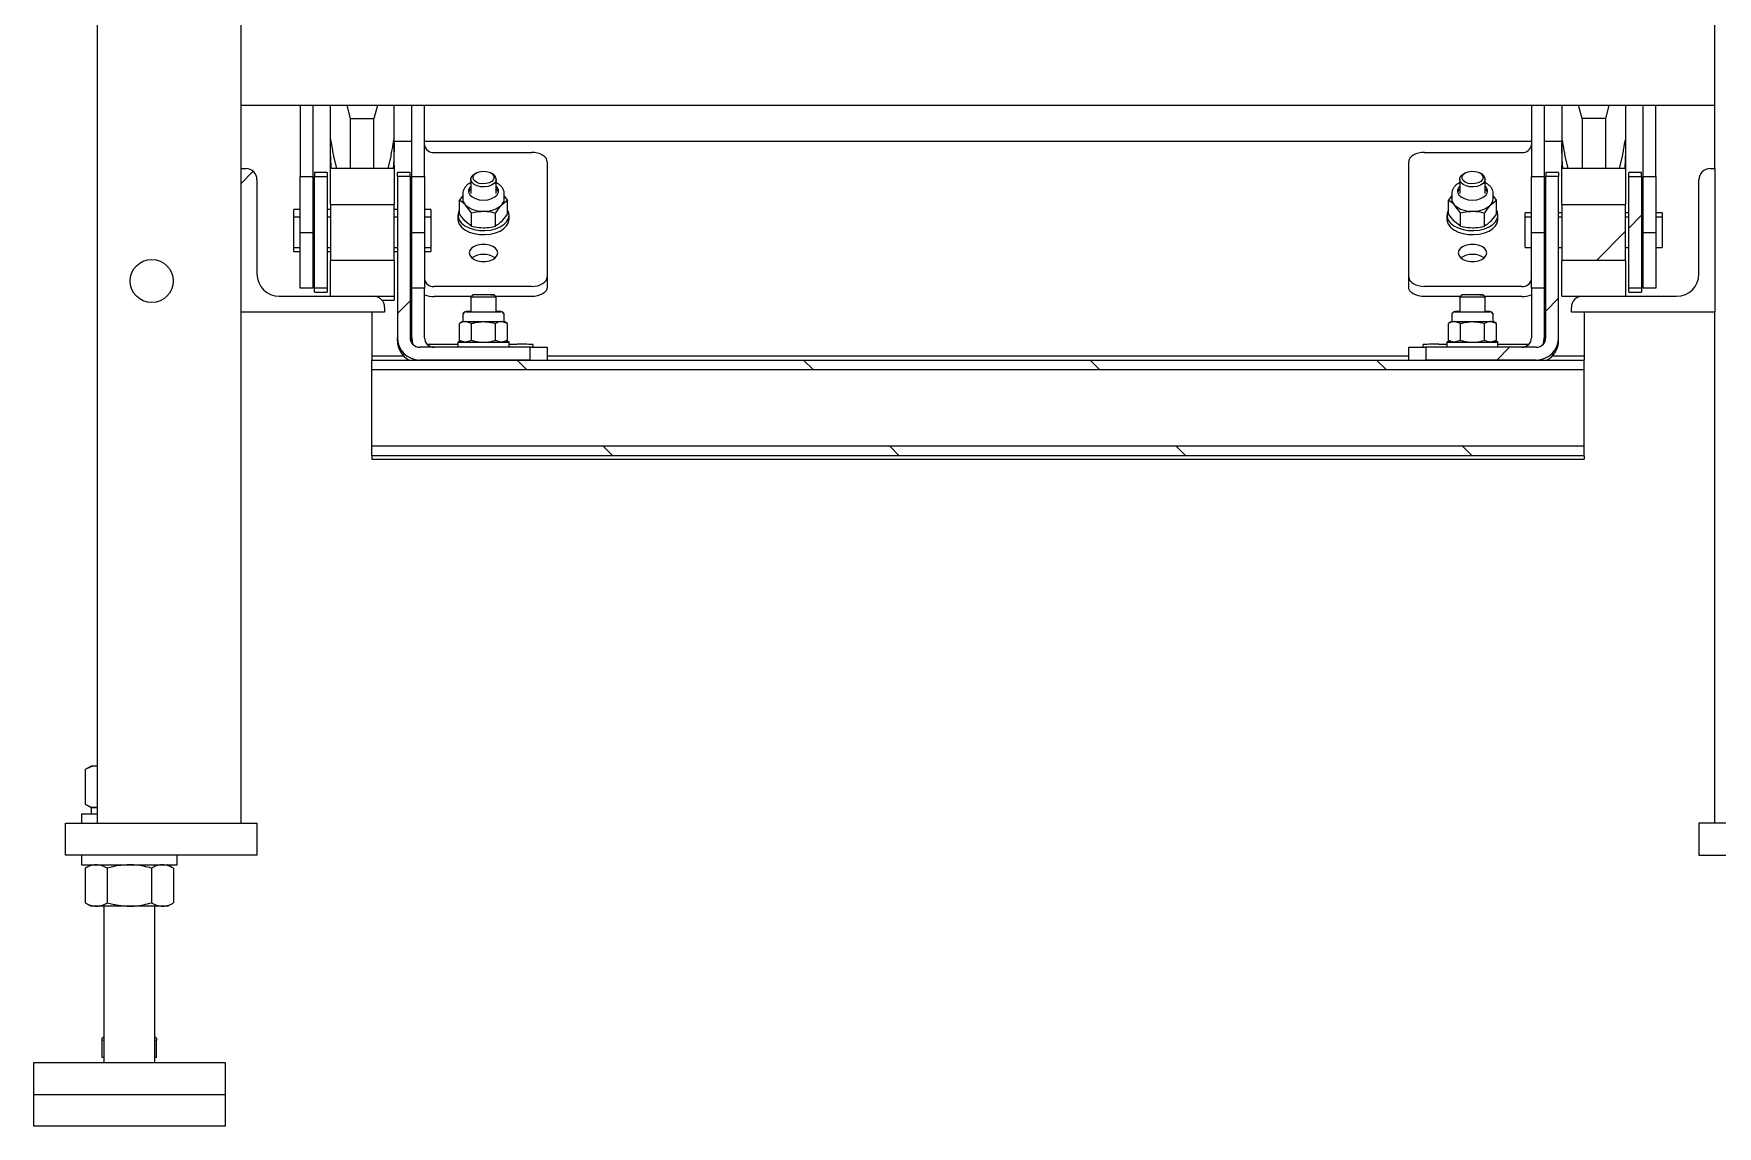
# Model space of a CAD drawing. Header units: millimetres. Extents: x 0 to 11880, y 0 to 8400.
# Drawn here: x 1491 to 2019, y 4853 to 5195 of the extents above; entities that cross this region are included whole.
import ezdxf

# ---------------------------------------------------------------- set-up
doc = ezdxf.new("R2010")
doc.units = ezdxf.units.MM
doc.header["$LTSCALE"] = 20

msp = doc.modelspace()

# ---------------------------------------------------------------- hatches: boundary and pattern name
at = {"linetype": 'Continuous', "lineweight": 18}
h = msp.add_hatch(dxfattribs=at)
h.set_pattern_fill('ANSI31', scale=20, style=0)
edge = h.paths.add_edge_path(flags=0)
edge.add_line((1556.02, 5107.75), (1601.02, 5107.75))
edge.add_line((1601.02, 5107.75), (1601.02, 5109.25))
edge.add_arc((1597.52, 5109.25), 3.5, 0, 90)
edge.add_line((1597.52, 5112.75), (1568.02, 5112.75))
edge.add_arc((1568.02, 5119.75), 7, 180, 270, ccw=False)
edge.add_line((1561.02, 5119.75), (1561.02, 5149.25))
edge.add_arc((1557.52, 5149.25), 3.5, 0, 90)
edge.add_line((1557.52, 5152.75), (1556.02, 5152.75))
edge.add_line((1556.02, 5152.75), (1556.02, 5107.75))
h = msp.add_hatch(dxfattribs=at)
h.set_pattern_fill('ANSI31', scale=20, style=0)
edge = h.paths.add_edge_path(flags=0)
edge.add_line((2018.02, 5107.75), (2018.02, 5152.75))
edge.add_line((2018.02, 5152.75), (2016.52, 5152.75))
edge.add_arc((2016.52, 5149.25), 3.5, 90, 180)
edge.add_line((2013.02, 5149.25), (2013.02, 5119.75))
edge.add_arc((2006.02, 5119.75), 7, 270, 360, ccw=False)
edge.add_line((2006.02, 5112.75), (1976.52, 5112.75))
edge.add_arc((1976.52, 5109.25), 3.5, 90, 180)
edge.add_line((1973.02, 5109.25), (1973.02, 5107.75))
edge.add_line((1973.02, 5107.75), (2018.02, 5107.75))
h = msp.add_hatch(dxfattribs=at)
h.set_pattern_fill('ANSI31', scale=20, style=0)
h.paths.add_polyline_path([(1579.02, 5150.24), (1579.02, 5115.24), (1583.02, 5115.24), (1583.02, 5150.24)], flags=0)
h = msp.add_hatch(dxfattribs=at)
h.set_pattern_fill('ANSI31', scale=20, style=0)
edge = h.paths.add_edge_path(flags=0)
edge.add_line((1609.02, 5099.74), (1609.02, 5150.24))
edge.add_line((1609.02, 5150.24), (1605.02, 5150.24))
edge.add_line((1605.02, 5150.24), (1605.02, 5099.74))
edge.add_arc((1612.02, 5099.74), 7, 180, 270)
edge.add_line((1612.02, 5092.74), (1646.63, 5092.74))
edge.add_line((1646.63, 5092.74), (1646.63, 5096.74))
edge.add_line((1646.63, 5096.74), (1612.02, 5096.74))
edge.add_arc((1612.02, 5099.74), 3, 180, 270, ccw=False)
h = msp.add_hatch(dxfattribs=at)
h.set_pattern_fill('ANSI31', scale=20, style=0)
edge = h.paths.add_edge_path(flags=0)
edge.add_line((1969.02, 5099.74), (1969.02, 5150.24))
edge.add_line((1969.02, 5150.24), (1965.02, 5150.24))
edge.add_line((1965.02, 5150.24), (1965.02, 5099.74))
edge.add_arc((1962.02, 5099.74), 3, 270, 360, ccw=False)
edge.add_line((1962.02, 5096.74), (1927.4, 5096.74))
edge.add_line((1927.4, 5096.74), (1927.4, 5092.74))
edge.add_line((1927.4, 5092.74), (1962.02, 5092.74))
edge.add_arc((1962.02, 5099.74), 7, 270, 360)
h = msp.add_hatch(dxfattribs=at)
h.set_pattern_fill('ANSI31', scale=20, style=0)
h.paths.add_polyline_path([(1995.02, 5115.24), (1995.02, 5150.24), (1991.02, 5150.24), (1991.02, 5115.24)], flags=0)
h = msp.add_hatch(dxfattribs=at)
h.set_pattern_fill('ANSI31', scale=20, style=0)
h.paths.add_polyline_path([(1584.02, 5123.93), (1604.02, 5123.93), (1604.02, 5141.54), (1584.02, 5141.54)], flags=0)
h = msp.add_hatch(dxfattribs=at)
h.set_pattern_fill('ANSI31', scale=20, style=0)
h.paths.add_polyline_path([(1990.02, 5141.54), (1970.02, 5141.54), (1970.02, 5123.94), (1990.02, 5123.94)], flags=0)
h = msp.add_hatch(dxfattribs=at)
h.set_pattern_fill('ANSI31', scale=20, angle=90, style=0)
h.paths.add_polyline_path([(1597.02, 5089.74), (1977.02, 5089.74), (1977.02, 5092.74), (1597.02, 5092.74)], flags=0)
h = msp.add_hatch(dxfattribs=at)
h.set_pattern_fill('ANSI31', scale=20, angle=90, style=0)
h.paths.add_polyline_path([(1597.02, 5062.74), (1977.02, 5062.74), (1977.02, 5065.74), (1597.02, 5065.74)], flags=0)

# ---------------------------------------------------------------- linework, layer by layer
at = {"color": 7, "linetype": 'Continuous', "lineweight": 25}
for p, q in [((1556.02, 5152.75), (1556.02, 5382.53)), ((2018.02, 5152.75), (2018.02, 5382.53)), ((1511.02, 4947.53), (1511.02, 5273.13)), ((2018.02, 5172.53), (1556.02, 5172.53)), ((1574.52, 5172.53), (1574.52, 5150.24)), ((1578.52, 5172.53), (1578.52, 5150.24)), ((1584.02, 5160.81), (1584.02, 5172.53)), ((1590.37, 5168.45), (1589.29, 5172.53)), ((1598.75, 5172.53), (1597.67, 5168.45)), ((1604.02, 5160.81), (1604.02, 5172.53)), ((1609.52, 5150.24), (1609.52, 5172.53)), ((1613.52, 5150.24), (1613.52, 5172.53)), ((1960.52, 5172.53), (1960.52, 5150.24)), ((1964.52, 5172.53), (1964.52, 5150.24)), ((1970.02, 5172.53), (1970.02, 5160.81)), ((1976.37, 5168.45), (1975.29, 5172.53)), ((1984.75, 5172.53), (1983.67, 5168.45)), ((1990.02, 5172.53), (1990.02, 5160.81)), ((1995.52, 5150.24), (1995.52, 5172.53)), ((1999.52, 5150.24), (1999.52, 5172.53)), ((1590.37, 5168.45), (1597.67, 5168.45)), ((1590.37, 5152.74), (1590.37, 5168.45)), ((1597.67, 5152.74), (1597.67, 5168.45)), ((1983.67, 5168.45), (1976.37, 5168.45)), ((1976.37, 5168.45), (1976.37, 5152.74)), ((1983.67, 5168.45), (1983.67, 5152.74)), ((1584.02, 5153.74), (1584.02, 5160.81)), ((1585.01, 5156.65), (1585.92, 5152.74)), ((1602.11, 5152.74), (1603.03, 5156.65)), ((1609.52, 5161.25), (1604.02, 5161.25)), ((1604.02, 5153.74), (1604.02, 5160.81)), ((1960.52, 5161.25), (1613.52, 5161.25)), ((1616.52, 5157.85), (1647.02, 5157.85)), ((1927.02, 5157.85), (1957.52, 5157.85)), ((1970.02, 5161.25), (1964.52, 5161.25)), ((1970.02, 5160.81), (1970.02, 5153.74)), ((1971.01, 5156.65), (1971.92, 5152.74)), ((1988.11, 5152.74), (1989.03, 5156.65)), ((1990.02, 5160.81), (1990.02, 5153.74)), ((1556.02, 5107.75), (1556.02, 5152.75)), ((1556.02, 5152.75), (1557.52, 5152.75)), ((1583.02, 5151.56), (1579.02, 5151.56)), ((1579.02, 5151.56), (1579.02, 5150.24)), ((1579.02, 5151.56), (1579.02, 5151.56)), ((1583.02, 5151.56), (1583.02, 5150.24)), ((1583.02, 5151.56), (1583.02, 5151.56)), ((1584.02, 5153.74), (1584.06, 5152.74)), ((1584.02, 5152.74), (1584.02, 5153.74)), ((1604.02, 5152.74), (1584.02, 5152.74)), ((1584.02, 5141.54), (1584.02, 5152.74)), ((1603.98, 5152.74), (1604.02, 5153.74)), ((1604.02, 5153.74), (1604.02, 5152.74)), ((1604.02, 5152.74), (1604.02, 5141.54)), ((1609.02, 5151.56), (1605.02, 5151.56)), ((1605.02, 5150.24), (1605.02, 5151.56)), ((1605.02, 5151.56), (1605.02, 5151.56)), ((1609.02, 5150.24), (1609.02, 5151.56)), ((1609.02, 5151.56), (1609.02, 5151.56)), ((1629.83, 5151.45), (1629.38, 5151.21)), ((1634.66, 5151.21), (1634.21, 5151.45)), ((1652.02, 5154.85), (1652.02, 5118.84)), ((1922.02, 5118.84), (1922.02, 5154.85)), ((1939.83, 5151.45), (1939.38, 5151.21)), ((1944.66, 5151.21), (1944.21, 5151.45)), ((1969.02, 5151.56), (1965.02, 5151.56)), ((1965.02, 5151.56), (1965.02, 5150.24)), ((1965.02, 5151.56), (1965.02, 5151.56)), ((1969.02, 5151.56), (1969.02, 5150.24)), ((1969.02, 5151.56), (1969.02, 5151.56)), ((1970.02, 5153.74), (1970.06, 5152.74)), ((1970.02, 5152.74), (1970.02, 5153.74)), ((1990.02, 5152.74), (1970.02, 5152.74)), ((1970.02, 5141.54), (1970.02, 5152.74)), ((1989.98, 5152.74), (1990.02, 5153.74)), ((1990.02, 5153.74), (1990.02, 5152.74)), ((1990.02, 5152.74), (1990.02, 5141.54)), ((1995.02, 5151.56), (1991.02, 5151.56)), ((1991.02, 5150.24), (1991.02, 5151.56)), ((1991.02, 5151.56), (1991.02, 5151.56)), ((1995.02, 5150.24), (1995.02, 5151.56)), ((1995.02, 5151.56), (1995.02, 5151.56)), ((2016.52, 5152.75), (2018.02, 5152.75)), ((2018.02, 5152.75), (2018.02, 5107.75)), ((1561.02, 5149.25), (1561.02, 5119.75)), ((1574.52, 5150.24), (1578.52, 5150.24)), ((1574.52, 5132.74), (1574.52, 5150.24)), ((1578.52, 5150.24), (1578.52, 5132.74)), ((1579.02, 5150.24), (1583.02, 5150.24)), ((1579.02, 5115.24), (1579.02, 5150.24)), ((1583.02, 5150.24), (1583.02, 5115.24)), ((1605.02, 5150.24), (1605.02, 5099.74)), ((1609.02, 5150.24), (1605.02, 5150.24)), ((1609.02, 5150.24), (1609.02, 5099.74)), ((1609.52, 5150.24), (1613.52, 5150.24)), ((1609.52, 5132.74), (1609.52, 5150.24)), ((1613.52, 5150.24), (1613.52, 5132.74)), ((1628.02, 5148.58), (1627.76, 5148.21)), ((1628.02, 5149.41), (1628.02, 5144.91)), ((1636.02, 5144.91), (1636.02, 5149.41)), ((1636.28, 5148.21), (1636.02, 5148.58)), ((1938.02, 5148.58), (1937.74, 5148.19)), ((1938.02, 5149.41), (1938.02, 5144.91)), ((1946.02, 5144.91), (1946.02, 5149.41)), ((1946.3, 5148.19), (1946.02, 5148.58)), ((1960.52, 5150.24), (1964.52, 5150.24)), ((1960.52, 5132.74), (1960.52, 5150.24)), ((1964.52, 5150.24), (1964.52, 5132.74)), ((1965.02, 5099.74), (1965.02, 5150.24)), ((1969.02, 5150.24), (1965.02, 5150.24)), ((1969.02, 5099.74), (1969.02, 5150.24)), ((1991.02, 5115.24), (1991.02, 5150.24)), ((1991.02, 5150.24), (1995.02, 5150.24)), ((1995.02, 5150.24), (1995.02, 5115.24)), ((1995.52, 5150.24), (1999.52, 5150.24)), ((1995.52, 5132.74), (1995.52, 5150.24)), ((1999.52, 5150.24), (1999.52, 5132.74)), ((2013.02, 5119.75), (2013.02, 5149.25)), ((1584.02, 5141.54), (1584.02, 5123.93)), ((1584.02, 5141.54), (1604.02, 5141.54)), ((1604.02, 5123.93), (1604.02, 5141.54)), ((1624.51, 5142.81), (1625.52, 5144.1)), ((1624.51, 5138.59), (1624.51, 5142.81)), ((1625.52, 5144.91), (1625.52, 5143.27)), ((1628.27, 5138.91), (1626.39, 5141.32)), ((1639.52, 5142.81), (1637.65, 5141.32)), ((1638.52, 5143.27), (1638.52, 5144.91)), ((1638.52, 5144.12), (1639.52, 5142.81)), ((1639.52, 5138.59), (1639.52, 5142.81)), ((1934.51, 5142.81), (1935.52, 5144.1)), ((1934.51, 5138.59), (1934.51, 5142.81)), ((1935.52, 5144.91), (1935.52, 5143.27)), ((1938.27, 5138.91), (1936.39, 5141.32)), ((1949.52, 5142.81), (1947.65, 5141.32)), ((1948.52, 5143.27), (1948.52, 5144.91)), ((1948.52, 5144.12), (1949.52, 5142.81)), ((1949.52, 5138.59), (1949.52, 5142.81)), ((1970.02, 5141.54), (1970.02, 5123.94)), ((1970.02, 5141.54), (1990.02, 5141.54)), ((1990.02, 5123.94), (1990.02, 5141.54)), ((1574.52, 5139.9), (1572.52, 5139.9)), ((1572.52, 5137.49), (1572.52, 5139.9)), ((1574.52, 5137.49), (1572.52, 5137.49)), ((1572.52, 5127.99), (1572.52, 5137.49)), ((1579.02, 5139.9), (1578.52, 5139.9)), ((1579.02, 5137.49), (1578.52, 5137.49)), ((1584.02, 5139.9), (1583.02, 5139.9)), ((1584.02, 5137.49), (1583.02, 5137.49)), ((1605.02, 5139.9), (1604.02, 5139.9)), ((1605.02, 5137.49), (1604.02, 5137.49)), ((1609.52, 5139.9), (1609.02, 5139.9)), ((1609.52, 5137.49), (1609.02, 5137.49)), ((1615.52, 5139.9), (1613.52, 5139.9)), ((1615.52, 5137.49), (1613.52, 5137.49)), ((1615.52, 5139.9), (1615.52, 5138.95)), ((1615.52, 5138.95), (1615.52, 5137.49)), ((1615.52, 5137.49), (1615.52, 5127.99)), ((1624.02, 5138.12), (1624.02, 5136.84)), ((1628.27, 5134.69), (1626.39, 5136.17)), ((1628.27, 5134.69), (1628.27, 5138.91)), ((1635.77, 5134.69), (1635.77, 5138.91)), ((1639.52, 5138.59), (1637.65, 5136.17)), ((1640.02, 5136.84), (1640.02, 5138.12)), ((1934.02, 5138.12), (1934.02, 5136.84)), ((1938.27, 5134.69), (1936.39, 5136.17)), ((1938.27, 5134.69), (1938.27, 5138.91)), ((1945.77, 5134.69), (1945.77, 5138.91)), ((1949.52, 5138.59), (1947.65, 5136.17)), ((1950.02, 5136.84), (1950.02, 5138.12)), ((1960.52, 5138.85), (1958.52, 5138.85)), ((1958.52, 5138.84), (1958.52, 5138.85)), ((1958.52, 5137.49), (1958.52, 5138.84)), ((1960.52, 5137.49), (1958.52, 5137.49)), ((1958.52, 5127.99), (1958.52, 5137.49)), ((1965.02, 5138.85), (1964.52, 5138.85)), ((1965.02, 5137.49), (1964.52, 5137.49)), ((1970.02, 5138.85), (1969.02, 5138.85)), ((1970.02, 5137.49), (1969.02, 5137.49)), ((1991.02, 5138.85), (1990.02, 5138.85)), ((1991.02, 5137.49), (1990.02, 5137.49)), ((1995.52, 5138.85), (1995.02, 5138.85)), ((1995.52, 5137.49), (1995.02, 5137.49)), ((2001.52, 5138.85), (1999.52, 5138.85)), ((2001.52, 5137.49), (1999.52, 5137.49)), ((2001.52, 5138.85), (2001.52, 5137.49)), ((2001.52, 5137.49), (2001.52, 5127.99)), ((1574.52, 5115.24), (1574.52, 5132.74)), ((1574.52, 5132.74), (1578.52, 5132.74)), ((1578.52, 5132.74), (1578.52, 5115.24)), ((1609.52, 5115.24), (1609.52, 5132.74)), ((1609.52, 5132.74), (1613.52, 5132.74)), ((1613.52, 5132.74), (1613.52, 5115.24)), ((1960.52, 5132.74), (1964.52, 5132.74)), ((1960.52, 5115.24), (1960.52, 5132.74)), ((1964.52, 5132.74), (1964.52, 5115.24)), ((1995.52, 5132.74), (1999.52, 5132.74)), ((1995.52, 5115.24), (1995.52, 5132.74)), ((1999.52, 5132.74), (1999.52, 5115.24)), ((1572.52, 5127.99), (1574.52, 5127.99)), ((1572.52, 5126.74), (1572.52, 5127.99)), ((1572.52, 5126.74), (1574.52, 5126.74)), ((1578.52, 5127.99), (1579.02, 5127.99)), ((1578.52, 5126.74), (1579.02, 5126.74)), ((1583.02, 5127.99), (1584.02, 5127.99)), ((1583.02, 5126.74), (1584.02, 5126.74)), ((1604.02, 5127.99), (1605.02, 5127.99)), ((1604.02, 5126.74), (1605.02, 5126.74)), ((1609.02, 5127.99), (1609.52, 5127.99)), ((1609.02, 5126.74), (1609.52, 5126.74)), ((1613.52, 5127.99), (1615.52, 5127.99)), ((1613.52, 5126.74), (1615.52, 5126.74)), ((1615.52, 5127.99), (1615.52, 5126.74)), ((1958.52, 5127.99), (1960.52, 5127.99)), ((1964.52, 5127.99), (1965.02, 5127.99)), ((1969.02, 5127.99), (1970.02, 5127.99)), ((1990.02, 5127.99), (1991.02, 5127.99)), ((1995.02, 5127.99), (1995.52, 5127.99)), ((1999.52, 5127.99), (2001.52, 5127.99)), ((1604.02, 5123.93), (1584.02, 5123.93)), ((1584.02, 5112.75), (1584.02, 5123.93)), ((1604.02, 5123.93), (1604.02, 5112.74)), ((1990.02, 5123.94), (1970.02, 5123.94)), ((1970.02, 5112.74), (1970.02, 5123.94)), ((1990.02, 5123.94), (1990.02, 5112.75)), ((1578.52, 5115.24), (1574.52, 5115.24)), ((1583.02, 5115.24), (1579.02, 5115.24)), ((1579.02, 5114.02), (1579.02, 5115.24)), ((1579.02, 5114.02), (1583.02, 5114.02)), ((1583.02, 5115.24), (1583.02, 5114.02)), ((1613.52, 5115.24), (1609.52, 5115.24)), ((1609.52, 5099.74), (1609.52, 5115.24)), ((1613.52, 5099.74), (1613.52, 5115.24)), ((1647.02, 5115.84), (1616.52, 5115.84)), ((1652.02, 5118.84), (1652.02, 5115.64)), ((1922.02, 5115.64), (1922.02, 5118.84)), ((1957.52, 5115.84), (1927.02, 5115.84)), ((1964.52, 5115.24), (1960.52, 5115.24)), ((1960.52, 5115.24), (1960.52, 5099.74)), ((1964.52, 5115.24), (1964.52, 5099.74)), ((1995.02, 5115.24), (1991.02, 5115.24)), ((1991.02, 5114.02), (1991.02, 5115.24)), ((1991.02, 5114.02), (1995.02, 5114.02)), ((1995.02, 5115.24), (1995.02, 5114.02)), ((1999.52, 5115.24), (1995.52, 5115.24)), ((1568.02, 5112.75), (1597.52, 5112.75)), ((1597.78, 5112.74), (1604.02, 5112.74)), ((1600.21, 5111.49), (1604.02, 5111.49)), ((1601.02, 5109.25), (1601.02, 5107.75)), ((1604.02, 5112.74), (1604.02, 5111.49)), ((1628.15, 5112.64), (1616.52, 5112.64)), ((1628.71, 5113.2), (1628.02, 5112.51)), ((1628.71, 5113.14), (1628.02, 5112.45)), ((1628.02, 5112.51), (1628.02, 5112.45)), ((1628.02, 5112.45), (1628.02, 5107.84)), ((1636.02, 5112.45), (1628.02, 5112.45)), ((1635.33, 5113.14), (1628.71, 5113.14)), ((1636.02, 5112.51), (1635.33, 5113.2)), ((1636.02, 5112.45), (1635.33, 5113.14)), ((1647.02, 5112.64), (1635.89, 5112.64)), ((1636.02, 5112.51), (1635.97, 5112.49)), ((1636.02, 5112.45), (1636.02, 5112.51)), ((1636.02, 5112.51), (1636.02, 5112.51)), ((1636.02, 5107.84), (1636.02, 5112.45)), ((1938.15, 5112.64), (1927.02, 5112.64)), ((1938.71, 5113.2), (1938.02, 5112.51)), ((1938.71, 5113.14), (1938.02, 5112.45)), ((1938.02, 5112.51), (1938.02, 5112.45)), ((1938.02, 5112.45), (1938.02, 5107.84)), ((1946.02, 5112.45), (1938.02, 5112.45)), ((1945.33, 5113.14), (1938.71, 5113.14)), ((1946.02, 5112.51), (1945.33, 5113.2)), ((1946.02, 5112.45), (1945.33, 5113.14)), ((1957.52, 5112.64), (1945.89, 5112.64)), ((1946.02, 5112.51), (1945.97, 5112.49)), ((1946.02, 5112.45), (1946.02, 5112.51)), ((1946.02, 5112.51), (1946.02, 5112.51)), ((1946.02, 5107.84), (1946.02, 5112.45)), ((1970.02, 5112.74), (1976.25, 5112.74)), ((1973.02, 5107.75), (1973.02, 5109.25)), ((1976.52, 5112.75), (2006.02, 5112.75)), ((1601.02, 5107.75), (1556.02, 5107.75)), ((1556.02, 4947.53), (1556.02, 5107.75)), ((1597.02, 5107.75), (1597.02, 5107.24)), ((1597.02, 5107.24), (1597.02, 5098.84)), ((1625.52, 5104.78), (1624.51, 5104.2)), ((1624.51, 5098.92), (1624.51, 5104.2)), ((1625.52, 5104.84), (1624.68, 5104.36)), ((1625.52, 5106.88), (1625.52, 5106.82)), ((1625.52, 5106.82), (1625.52, 5104.78)), ((1625.52, 5104.78), (1626.39, 5104.78)), ((1626.39, 5104.78), (1632.02, 5104.78)), ((1628.27, 5104.2), (1626.39, 5104.78)), ((1626.54, 5107.84), (1632.02, 5107.84)), ((1628.27, 5098.92), (1628.27, 5104.2)), ((1632.02, 5107.84), (1637.5, 5107.84)), ((1632.02, 5104.78), (1637.65, 5104.78)), ((1635.77, 5098.92), (1635.77, 5104.2)), ((1637.65, 5104.78), (1638.52, 5104.78)), ((1639.52, 5104.2), (1637.65, 5104.78)), ((1638.52, 5106.82), (1638.52, 5106.88)), ((1638.52, 5104.78), (1638.52, 5106.82)), ((1639.36, 5104.36), (1638.52, 5104.84)), ((1639.52, 5104.2), (1638.52, 5104.78)), ((1639.52, 5098.92), (1639.52, 5104.2)), ((1935.52, 5104.78), (1934.51, 5104.2)), ((1934.51, 5098.92), (1934.51, 5104.2)), ((1935.52, 5104.84), (1934.68, 5104.36)), ((1935.52, 5106.88), (1935.52, 5106.82)), ((1935.52, 5106.82), (1935.52, 5104.78)), ((1935.52, 5104.78), (1936.39, 5104.78)), ((1936.39, 5104.78), (1942.02, 5104.78)), ((1938.27, 5104.2), (1936.39, 5104.78)), ((1936.54, 5107.84), (1942.02, 5107.84)), ((1938.27, 5098.92), (1938.27, 5104.2)), ((1942.02, 5107.84), (1947.5, 5107.84)), ((1942.02, 5104.78), (1947.65, 5104.78)), ((1945.77, 5098.92), (1945.77, 5104.2)), ((1947.65, 5104.78), (1948.52, 5104.78)), ((1949.52, 5104.2), (1947.65, 5104.78)), ((1948.52, 5106.82), (1948.52, 5106.88)), ((1948.52, 5104.78), (1948.52, 5106.82)), ((1949.36, 5104.36), (1948.52, 5104.84)), ((1949.52, 5104.2), (1948.52, 5104.78)), ((1949.52, 5098.92), (1949.52, 5104.2)), ((2018.02, 5107.75), (1973.02, 5107.75)), ((1977.02, 5107.75), (1977.02, 5107.24)), ((1977.02, 5107.24), (1977.02, 5098.84)), ((2018.02, 4947.53), (2018.02, 5107.75)), ((1597.02, 5098.84), (1597.02, 5093.94)), ((1605.02, 5098.9), (1605.02, 5099.74)), ((1624.02, 5098.4), (1624.02, 5098.34)), ((1624.02, 5098.34), (1624.02, 5096.74)), ((1624.02, 5098.34), (1640.02, 5098.34)), ((1624.51, 5098.92), (1625.52, 5098.34)), ((1628.27, 5098.92), (1626.39, 5098.34)), ((1639.52, 5098.92), (1637.65, 5098.34)), ((1638.52, 5098.34), (1639.52, 5098.92)), ((1640.02, 5098.34), (1640.02, 5098.4)), ((1640.02, 5096.74), (1640.02, 5098.34)), ((1934.02, 5098.4), (1934.02, 5098.34)), ((1934.02, 5098.34), (1934.02, 5096.74)), ((1934.02, 5098.34), (1950.02, 5098.34)), ((1934.51, 5098.92), (1935.52, 5098.34)), ((1938.27, 5098.92), (1936.39, 5098.34)), ((1949.52, 5098.92), (1947.65, 5098.34)), ((1948.52, 5098.34), (1949.52, 5098.92)), ((1950.02, 5098.34), (1950.02, 5098.4)), ((1950.02, 5096.74), (1950.02, 5098.34)), ((1977.02, 5098.84), (1977.02, 5093.94)), ((1607.09, 5093.94), (1597.02, 5093.94)), ((1597.02, 5093.94), (1597.02, 5093.93)), ((1597.02, 5093.93), (1597.02, 5092.74)), ((1646.63, 5096.74), (1612.02, 5096.74)), ((1614.32, 5097.7), (1624.02, 5097.7)), ((1640.02, 5097.7), (1642.52, 5097.7)), ((1646.63, 5092.74), (1646.63, 5096.74)), ((1647.02, 5096.74), (1646.63, 5096.74)), ((1647.02, 5096.74), (1652.02, 5096.74)), ((1647.52, 5097.57), (1647.52, 5096.74)), ((1652.02, 5096.74), (1652.02, 5092.74)), ((1922.02, 5093.94), (1652.02, 5093.94)), ((1922.02, 5092.74), (1922.02, 5096.74)), ((1922.02, 5096.74), (1927.02, 5096.74)), ((1926.52, 5096.74), (1926.52, 5097.57)), ((1927.4, 5096.74), (1927.02, 5096.74)), ((1927.4, 5096.74), (1927.4, 5092.74)), ((1962.02, 5096.74), (1927.4, 5096.74)), ((1931.52, 5097.7), (1934.02, 5097.7)), ((1950.02, 5097.7), (1959.72, 5097.7)), ((1977.02, 5093.94), (1966.95, 5093.94)), ((1977.02, 5093.94), (1977.02, 5093.93)), ((1977.02, 5093.93), (1977.02, 5092.74)), ((1597.02, 5089.74), (1597.02, 5092.74)), ((1597.02, 5092.74), (1977.02, 5092.74)), ((1597.02, 5089.74), (1977.02, 5089.74)), ((1597.02, 5086.74), (1597.02, 5089.74)), ((1646.63, 5092.74), (1612.02, 5092.74)), ((1962.02, 5092.74), (1927.4, 5092.74)), ((1977.02, 5089.74), (1977.02, 5092.74)), ((1977.02, 5086.74), (1977.02, 5089.74)), ((1597.02, 5068.74), (1597.02, 5086.74)), ((1977.02, 5068.74), (1977.02, 5086.74)), ((1597.02, 5065.74), (1597.02, 5068.74)), ((1977.02, 5065.74), (1977.02, 5068.74)), ((1597.02, 5062.74), (1597.02, 5065.74)), ((1977.02, 5065.74), (1597.02, 5065.74)), ((1977.02, 5062.74), (1597.02, 5062.74)), ((1597.02, 5062.74), (1597.02, 5061.68)), ((1597.02, 5061.68), (1977.02, 5061.68)), ((1977.02, 5062.74), (1977.02, 5065.74)), ((1977.02, 5062.74), (1977.02, 5061.68)), ((1509.02, 4965.43), (1507.16, 4964.36)), ((1507.16, 4964.36), (1507.16, 4953.5)), ((1510.63, 4965.43), (1509.02, 4965.43)), ((1511.02, 4965.36), (1510.63, 4965.43)), ((1511.02, 4965.43), (1510.63, 4965.43)), ((1506.02, 4950.53), (1506.02, 4947.53)), ((1506.02, 4950.53), (1511.02, 4950.53)), ((1507.16, 4953.5), (1509.02, 4952.43)), ((1509.02, 4952.43), (1509.02, 4950.53)), ((1510.63, 4952.43), (1509.02, 4952.43)), ((1509.02, 4952.43), (1511.02, 4952.43)), ((1511.02, 4952.43), (1510.63, 4952.43)), ((1501.02, 4937.53), (1501.02, 4947.53)), ((1501.02, 4947.53), (1561.02, 4947.53)), ((1561.02, 4947.53), (1561.02, 4937.53)), ((2013.02, 4947.53), (2013.02, 4937.53)), ((2073.02, 4947.53), (2013.02, 4947.53)), ((1561.02, 4937.53), (1501.02, 4937.53)), ((1506.02, 4937.53), (1506.02, 4934.53)), ((1506.02, 4934.53), (1536.02, 4934.53)), ((1509.02, 4934.53), (1507.16, 4933.46)), ((1534.88, 4933.46), (1533.02, 4934.53)), ((1536.02, 4934.53), (1536.02, 4937.53)), ((2013.02, 4937.53), (2073.02, 4937.53)), ((1507.16, 4933.46), (1507.16, 4922.6)), ((1514.09, 4933.46), (1514.09, 4922.6)), ((1527.95, 4933.46), (1527.95, 4922.6)), ((1534.88, 4933.46), (1534.88, 4922.6)), ((1507.16, 4922.6), (1509.02, 4921.53)), ((1510.63, 4921.53), (1509.02, 4921.53)), ((1521.02, 4921.53), (1510.63, 4921.53)), ((1513.02, 4921.53), (1513.02, 4872.53)), ((1531.41, 4921.53), (1521.02, 4921.53)), ((1529.02, 4872.53), (1529.02, 4921.53)), ((1533.02, 4921.53), (1531.41, 4921.53)), ((1533.02, 4921.53), (1534.88, 4922.6)), ((1512.79, 4880.33), (1512.52, 4880.17)), ((1513.02, 4879.55), (1512.52, 4879.41)), ((1512.52, 4874.08), (1512.52, 4879.41)), ((1513.02, 4880.33), (1512.79, 4880.33)), ((1529.25, 4880.33), (1529.02, 4880.33)), ((1529.52, 4879.41), (1529.02, 4879.54)), ((1529.52, 4880.17), (1529.25, 4880.33)), ((1529.52, 4874.08), (1529.52, 4879.41)), ((1491.02, 4862.53), (1491.02, 4872.53)), ((1491.02, 4872.53), (1521.02, 4872.53)), ((1513.02, 4874.08), (1512.52, 4874.08)), ((1521.02, 4872.53), (1551.02, 4872.53)), ((1529.52, 4874.08), (1529.02, 4874.08)), ((1551.02, 4872.53), (1551.02, 4862.53)), ((1491.02, 4852.53), (1491.02, 4862.53)), ((1491.02, 4862.53), (1551.02, 4862.53)), ((1551.02, 4862.53), (1551.02, 4852.53)), ((1551.02, 4852.53), (1491.02, 4852.53))]:
    msp.add_line(p, q, dxfattribs=at)
at = {"color": 7, "linetype": 'Continuous', "lineweight": 25, "flags": 128}
for points in [[(1652.02, 5154.85), (1651.92, 5155.43), (1651.64, 5155.99), (1651.18, 5156.51), (1650.55, 5156.97), (1649.8, 5157.34), (1648.93, 5157.62), (1647.99, 5157.79), (1647.02, 5157.85)], [(1927.02, 5157.85), (1926.04, 5157.79), (1925.11, 5157.62), (1924.24, 5157.34), (1923.48, 5156.97), (1922.86, 5156.52), (1922.4, 5156), (1922.12, 5155.43), (1922.02, 5154.85)], [(1636.02, 5149.41), (1635.84, 5148.7), (1635.32, 5148.06), (1634.51, 5147.53), (1633.48, 5147.17), (1632.32, 5147.01), (1631.13, 5147.07), (1630.02, 5147.33), (1629.09, 5147.78), (1628.42, 5148.37), (1628.06, 5149.05), (1628.06, 5149.77), (1628.42, 5150.45), (1629.09, 5151.04), (1629.38, 5151.21)], [(1635.33, 5149.96), (1635.15, 5149.32), (1634.63, 5148.74), (1633.83, 5148.3), (1632.83, 5148.04), (1631.75, 5147.98), (1630.69, 5148.14), (1629.78, 5148.5), (1629.11, 5149.02), (1628.75, 5149.63), (1628.75, 5150.29), (1629.11, 5150.91), (1629.78, 5151.42), (1630.69, 5151.78), (1631.75, 5151.94), (1632.83, 5151.89), (1633.83, 5151.62), (1634.63, 5151.18), (1635.15, 5150.61), (1635.33, 5149.96)], [(1946.02, 5149.41), (1945.84, 5148.7), (1945.32, 5148.06), (1944.51, 5147.53), (1943.48, 5147.17), (1942.32, 5147.01), (1941.13, 5147.07), (1940.02, 5147.33), (1939.09, 5147.78), (1938.42, 5148.37), (1938.06, 5149.05), (1938.06, 5149.77), (1938.42, 5150.45), (1939.09, 5151.04), (1939.38, 5151.21)], [(1945.33, 5149.96), (1945.15, 5149.32), (1944.63, 5148.74), (1943.83, 5148.3), (1942.83, 5148.04), (1941.75, 5147.98), (1940.69, 5148.14), (1939.78, 5148.5), (1939.11, 5149.02), (1938.75, 5149.63), (1938.75, 5150.29), (1939.11, 5150.91), (1939.78, 5151.42), (1940.69, 5151.78), (1941.75, 5151.94), (1942.83, 5151.89), (1943.83, 5151.62), (1944.63, 5151.18), (1945.15, 5150.61), (1945.33, 5149.96)], [(1628.02, 5147.22), (1627.73, 5146.9), (1627.35, 5146.12), (1627.35, 5145.32), (1627.73, 5144.55), (1628.46, 5143.87), (1629.47, 5143.34), (1630.69, 5143.01), (1632.02, 5142.89)], [(1628.02, 5146.4), (1627.73, 5146.08), (1627.35, 5145.31)], [(1632.02, 5142.89), (1633.35, 5143.01), (1634.57, 5143.34), (1635.58, 5143.87), (1636.31, 5144.55), (1636.69, 5145.32), (1636.69, 5146.12), (1636.31, 5146.9), (1636.02, 5147.22)], [(1636.68, 5145.31), (1636.31, 5146.08), (1636.02, 5146.4)], [(1938.02, 5147.22), (1937.73, 5146.9), (1937.35, 5146.12), (1937.35, 5145.32), (1937.73, 5144.55), (1938.46, 5143.87), (1939.47, 5143.34), (1940.69, 5143.01), (1942.02, 5142.89)], [(1938.02, 5146.4), (1937.73, 5146.08), (1937.35, 5145.31)], [(1942.02, 5142.89), (1943.35, 5143.01), (1944.57, 5143.34), (1945.58, 5143.87), (1946.31, 5144.55), (1946.69, 5145.32), (1946.69, 5146.12), (1946.31, 5146.9), (1946.02, 5147.22)], [(1946.68, 5145.31), (1946.31, 5146.08), (1946.02, 5146.4)], [(1624.02, 5136.84), (1624.07, 5136.32), (1624.44, 5135.31), (1625.16, 5134.37), (1626.21, 5133.54), (1627.53, 5132.87), (1629.06, 5132.38), (1630.72, 5132.11), (1632.45, 5132.05), (1634.16, 5132.22), (1635.77, 5132.6), (1637.2, 5133.18), (1638.39, 5133.94), (1639.28, 5134.83), (1639.83, 5135.81), (1640.02, 5136.84)], [(1624.51, 5139.78), (1624.44, 5139.66), (1624.07, 5138.64), (1624.07, 5137.6), (1624.44, 5136.59), (1625.16, 5135.65), (1626.21, 5134.82), (1627.53, 5134.15), (1629.06, 5133.66), (1630.72, 5133.38), (1632.45, 5133.33), (1634.16, 5133.5), (1635.77, 5133.88), (1637.2, 5134.46), (1638.39, 5135.22), (1639.28, 5136.11), (1639.83, 5137.09), (1640.02, 5138.12), (1640.02, 5138.12)], [(1640.02, 5138.12), (1639.83, 5139.16), (1639.52, 5139.78)], [(1934.02, 5136.84), (1934.07, 5136.32), (1934.44, 5135.31), (1935.16, 5134.37), (1936.21, 5133.54), (1937.53, 5132.87), (1939.06, 5132.38), (1940.72, 5132.11), (1942.45, 5132.05), (1944.16, 5132.22), (1945.77, 5132.6), (1947.2, 5133.18), (1948.39, 5133.94), (1949.28, 5134.83), (1949.83, 5135.81), (1950.02, 5136.84)], [(1934.51, 5139.78), (1934.44, 5139.66), (1934.07, 5138.64), (1934.07, 5137.6), (1934.44, 5136.59), (1935.16, 5135.65), (1936.21, 5134.82), (1937.53, 5134.15), (1939.06, 5133.66), (1940.72, 5133.38), (1942.45, 5133.33), (1944.16, 5133.5), (1945.77, 5133.88), (1947.2, 5134.46), (1948.39, 5135.22), (1949.28, 5136.11), (1949.83, 5137.09), (1950.02, 5138.12), (1950.02, 5138.12)], [(1950.02, 5138.12), (1949.83, 5139.16), (1949.52, 5139.78)], [(1627.52, 5126.34), (1627.7, 5125.58), (1628.23, 5124.88), (1629.07, 5124.3), (1630.15, 5123.88), (1631.38, 5123.66), (1632.66, 5123.66), (1633.89, 5123.88), (1634.97, 5124.3), (1635.8, 5124.88), (1636.34, 5125.58), (1636.52, 5126.34), (1636.34, 5127.1), (1635.8, 5127.8), (1634.97, 5128.38), (1633.89, 5128.79), (1632.66, 5129.01), (1631.38, 5129.01), (1630.15, 5128.79), (1629.07, 5128.38), (1628.23, 5127.8), (1627.7, 5127.1), (1627.52, 5126.34)], [(1946.52, 5126.34), (1946.34, 5127.1), (1945.8, 5127.8), (1944.97, 5128.38), (1943.89, 5128.8), (1942.66, 5129.01), (1941.38, 5129.01), (1940.15, 5128.8), (1939.07, 5128.38), (1938.23, 5127.8), (1937.7, 5127.1), (1937.52, 5126.34), (1937.7, 5125.58), (1938.23, 5124.88), (1939.07, 5124.3), (1940.15, 5123.88), (1941.38, 5123.67), (1942.66, 5123.67), (1943.89, 5123.88), (1944.97, 5124.3), (1945.8, 5124.88), (1946.34, 5125.58), (1946.52, 5126.34)], [(1647.02, 5115.84), (1647.99, 5115.89), (1648.93, 5116.06), (1649.8, 5116.34), (1650.55, 5116.71), (1651.18, 5117.17), (1651.64, 5117.69), (1651.92, 5118.25), (1652.02, 5118.84)], [(1652.02, 5115.64), (1651.92, 5115.05), (1651.64, 5114.49), (1651.18, 5113.97), (1650.55, 5113.51), (1649.8, 5113.14), (1648.93, 5112.86), (1647.99, 5112.69), (1647.02, 5112.64)], [(1922.02, 5118.84), (1922.12, 5118.25), (1922.4, 5117.69), (1922.86, 5117.17), (1923.48, 5116.72), (1924.24, 5116.34), (1925.11, 5116.07), (1926.04, 5115.89), (1927.02, 5115.84)], [(1927.02, 5112.64), (1926.04, 5112.69), (1925.11, 5112.87), (1924.24, 5113.14), (1923.48, 5113.52), (1922.86, 5113.97), (1922.4, 5114.49), (1922.12, 5115.05), (1922.02, 5115.64)], [(1628.06, 5112.49), (1628.06, 5112.49), (1628.02, 5112.51)], [(1629.7, 5113.14), (1629.11, 5113.16), (1628.75, 5113.18), (1628.75, 5113.21), (1629.11, 5113.24), (1629.78, 5113.26), (1630.69, 5113.28), (1631.75, 5113.28), (1632.83, 5113.28), (1633.83, 5113.27), (1634.63, 5113.25), (1635.15, 5113.23), (1635.33, 5113.2), (1635.33, 5113.2)], [(1938.06, 5112.49), (1938.06, 5112.49), (1938.02, 5112.51)], [(1939.7, 5113.14), (1939.11, 5113.16), (1938.75, 5113.18), (1938.75, 5113.21), (1939.11, 5113.24), (1939.78, 5113.26), (1940.69, 5113.28), (1941.75, 5113.28), (1942.83, 5113.28), (1943.83, 5113.27), (1944.63, 5113.25), (1945.15, 5113.23), (1945.33, 5113.2), (1945.33, 5113.2)], [(1628.02, 5107.96), (1627.73, 5107.95), (1627.35, 5107.92), (1627.35, 5107.88), (1627.73, 5107.85), (1627.98, 5107.84)], [(1636.06, 5107.84), (1636.31, 5107.85), (1636.69, 5107.88), (1636.69, 5107.92), (1636.31, 5107.95), (1636.02, 5107.96)], [(1938.02, 5107.96), (1937.73, 5107.95), (1937.35, 5107.92), (1937.35, 5107.88), (1937.73, 5107.85), (1937.98, 5107.84)], [(1946.06, 5107.84), (1946.31, 5107.85), (1946.69, 5107.88), (1946.69, 5107.92), (1946.31, 5107.95), (1946.02, 5107.96)], [(1609.52, 5099.74), (1609.65, 5098.37), (1609.82, 5097.69)], [(1625.22, 5098.51), (1625.16, 5098.51), (1624.44, 5098.47), (1624.07, 5098.42), (1624.07, 5098.38), (1624.44, 5098.34)], [(1639.6, 5098.34), (1639.83, 5098.36), (1640.02, 5098.4)], [(1935.22, 5098.51), (1935.16, 5098.51), (1934.44, 5098.47), (1934.07, 5098.42), (1934.07, 5098.38), (1934.44, 5098.34)], [(1949.6, 5098.34), (1949.83, 5098.36), (1950.02, 5098.4)], [(1964.21, 5097.69), (1964.38, 5098.37), (1964.52, 5099.74)]]:
    msp.add_lwpolyline(points, dxfattribs=at)
at = {"color": 7, "linetype": 'Continuous', "lineweight": 25}
msp.add_circle((1528.02, 5117.53), 6.75, dxfattribs=at)
for centre, radius, start, end in [((1616.25, 5160.58), 2.75, 187.0531, 275.6364), ((1957.79, 5160.59), 2.75, 264.3633, 352.9464), ((1557.52, 5149.25), 3.5, 0, 90), ((1633.82, 5149.17), 2.21, 6.2945, 67.6418), ((1943.82, 5149.17), 2.21, 6.2945, 67.6418), ((2016.52, 5149.25), 3.5, 90, 180), ((1628.35, 5143.37), 2.83, 181.9021, 226.2139), ((1631.63, 5147.34), 7.98, 228.9558, 272.8198), ((1632.41, 5147.34), 7.98, 267.1802, 311.0442), ((1635.69, 5143.37), 2.83, 313.7861, 358.0979), ((1938.35, 5143.37), 2.83, 181.9021, 226.2139), ((1941.63, 5147.34), 7.98, 228.9558, 272.8198), ((1942.41, 5147.34), 7.98, 267.1802, 311.0442), ((1945.69, 5143.37), 2.83, 313.7861, 358.0979), ((1632.02, 5119.57), 6.31, 54.933, 125.067), ((1941.76, 5120.18), 5.67, 87.3763, 126.4107), ((1942.28, 5120.18), 5.67, 53.5893, 92.6237), ((1568.02, 5119.75), 7, 180, 270), ((2006.02, 5119.75), 7, 270, 0), ((1616.25, 5118.57), 2.75, 187.0531, 275.6364), ((1957.79, 5118.57), 2.75, 264.3633, 352.9464), ((1597.52, 5109.25), 3.5, 0, 90), ((1616.49, 5121.07), 8.43, 249.3752, 270.2069), ((1634.37, 5120.78), 7.64, 269.7655, 277.2322), ((1944.37, 5120.78), 7.64, 269.7655, 277.2322), ((1957.55, 5121.07), 8.43, 269.793, 290.6245), ((1976.52, 5109.25), 3.5, 90, 180), ((1626.54, 5106.82), 1.02, 90, 180), ((1628.05, 5093.86), 14.14, 90.1395, 95.8749), ((1636.03, 5095.1), 12.9, 83.665, 90.0638), ((1637.5, 5106.82), 1.02, 0, 90), ((1936.54, 5106.82), 1.02, 90, 180), ((1938.05, 5093.86), 14.14, 90.1395, 95.8749), ((1946.03, 5095.1), 12.9, 83.665, 90.0638), ((1947.5, 5106.82), 1.02, 0, 90), ((1612.02, 5099.74), 7, 180, 270), ((1612.02, 5098.9), 7, 180.0044, 241.8014), ((1612.02, 5100.7), 3, 180.0011, 214.9487), ((1612.02, 5099.74), 3, 180, 270), ((1616.52, 5099.74), 3, 180, 270), ((1638.87, 5092.33), 6.18, 79.2537, 90.4299), ((1948.87, 5092.33), 6.18, 79.2537, 90.4299), ((1957.52, 5099.74), 3, 270, 0), ((1962.02, 5099.74), 7, 270, 0), ((1962.02, 5099.74), 3, 270, 0), ((1962.02, 5100.7), 3, 325.0543, 359.9989), ((1962.02, 5098.9), 7, 298.2075, 359.9956), ((1643.77, 5048.92), 48.8, 85.5917, 91.4668), ((1930.27, 5048.95), 48.77, 88.5322, 94.4112)]:
    msp.add_arc(centre, radius, start, end, dxfattribs=at)
for points, knots in [([(1584.07, 5161.77), (1584.09, 5161.74), (1584.13, 5161.67), (1584.27, 5160.86), (1584.49, 5159.52), (1584.74, 5158.03), (1584.94, 5156.97), (1585.01, 5156.65)], [0, 0, 0, 0, 0.204489, 0.438573, 0.665306, 0.898678, 1, 1, 1, 1]), ([(1603.03, 5156.65), (1603.16, 5157.35), (1603.43, 5158.76), (1603.68, 5160.31), (1603.85, 5161.34), (1603.94, 5161.82), (1603.96, 5161.75), (1603.96, 5161.74)], [0, 0, 0, 0, 0.225976, 0.458517, 0.684502, 0.917017, 1, 1, 1, 1]), ([(1970.07, 5161.77), (1970.09, 5161.74), (1970.13, 5161.67), (1970.27, 5160.86), (1970.49, 5159.52), (1970.74, 5158.03), (1970.94, 5156.97), (1971.01, 5156.65)], [0, 0, 0, 0, 0.204489, 0.438573, 0.665306, 0.898678, 1, 1, 1, 1]), ([(1989.03, 5156.65), (1989.16, 5157.35), (1989.43, 5158.76), (1989.68, 5160.31), (1989.85, 5161.34), (1989.94, 5161.82), (1989.96, 5161.75), (1989.96, 5161.74)], [0, 0, 0, 0, 0.225976, 0.458517, 0.684502, 0.917017, 1, 1, 1, 1]), ([(1584.33, 5152.74), (1584.28, 5153.43), (1584.17, 5155.06), (1584.09, 5157.21), (1584.03, 5159.17), (1584.02, 5160.26), (1584.02, 5160.72), (1584.02, 5160.81)], [0, 0, 0, 0, 0.184895, 0.438951, 0.686396, 0.940956, 1, 1, 1, 1]), ([(1604.02, 5160.81), (1604.02, 5160.46), (1604.01, 5159.75), (1603.98, 5158.12), (1603.9, 5155.99), (1603.82, 5154.13), (1603.73, 5152.94), (1603.71, 5152.74)], [0, 0, 0, 0, 0.220023, 0.444996, 0.693412, 0.949074, 1, 1, 1, 1]), ([(1970.33, 5152.74), (1970.28, 5153.43), (1970.17, 5155.06), (1970.09, 5157.21), (1970.03, 5159.17), (1970.02, 5160.26), (1970.02, 5160.72), (1970.02, 5160.81)], [0, 0, 0, 0, 0.184895, 0.438951, 0.686396, 0.940956, 1, 1, 1, 1]), ([(1990.02, 5160.81), (1990.02, 5160.46), (1990.01, 5159.75), (1989.98, 5158.12), (1989.9, 5155.99), (1989.82, 5154.12), (1989.73, 5152.91), (1989.71, 5152.7)], [0, 0, 0, 0, 0.219359, 0.443652, 0.691319, 0.946208, 1, 1, 1, 1]), ([(1628.02, 5148.3), (1627.92, 5148.26), (1627.41, 5148.04), (1626.72, 5147.48), (1626.02, 5146.67), (1625.59, 5145.8), (1625.55, 5145.18), (1625.54, 5144.89)], [0, 0, 0, 0, 0.063532, 0.327568, 0.564229, 0.790229, 1, 1, 1, 1]), ([(1638.48, 5144.9), (1638.49, 5145.05), (1638.52, 5145.52), (1638.23, 5146.29), (1637.67, 5147.14), (1636.92, 5147.83), (1636.29, 5148.16), (1636.02, 5148.3)], [0, 0, 0, 0, 0.1056328, 0.3370565, 0.5689894, 0.8106984, 1, 1, 1, 1]), ([(1938.02, 5148.3), (1937.92, 5148.26), (1937.41, 5148.04), (1936.72, 5147.48), (1936.02, 5146.67), (1935.59, 5145.8), (1935.55, 5145.18), (1935.54, 5144.89)], [0, 0, 0, 0, 0.063532, 0.327568, 0.564229, 0.790229, 1, 1, 1, 1]), ([(1948.48, 5144.9), (1948.49, 5145.05), (1948.52, 5145.52), (1948.23, 5146.29), (1947.67, 5147.14), (1946.92, 5147.83), (1946.29, 5148.16), (1946.02, 5148.3)], [0, 0, 0, 0, 0.1056328, 0.3370565, 0.5689894, 0.8106984, 1, 1, 1, 1]), ([(1626.39, 5141.32), (1626.35, 5141.37), (1625.71, 5142.02), (1625.09, 5142.43), (1624.51, 5142.81)], [0, 0, 0, 0, 0.070215, 1, 1, 1, 1]), ([(1637.65, 5141.32), (1637.6, 5141.28), (1636.97, 5140.61), (1636.35, 5139.73), (1635.77, 5138.91)], [0, 0, 0, 0, 0.0702148, 1, 1, 1, 1]), ([(1936.39, 5141.32), (1936.35, 5141.37), (1935.71, 5142.02), (1935.09, 5142.43), (1934.51, 5142.81)], [0, 0, 0, 0, 0.070215, 1, 1, 1, 1]), ([(1947.65, 5141.32), (1947.6, 5141.28), (1946.97, 5140.61), (1946.35, 5139.73), (1945.77, 5138.91)], [0, 0, 0, 0, 0.0702148, 1, 1, 1, 1]), ([(1626.39, 5136.17), (1626.35, 5136.22), (1625.71, 5136.88), (1625.09, 5137.77), (1624.51, 5138.59)], [0, 0, 0, 0, 0.070215, 1, 1, 1, 1]), ([(1628.27, 5138.91), (1628.58, 5138.98), (1629.8, 5139.25), (1631.08, 5139.32), (1632.02, 5139.37)], [0, 0, 0, 0, 0.2575513, 1, 1, 1, 1]), ([(1632.02, 5139.37), (1632.36, 5139.37), (1633.63, 5139.34), (1634.87, 5139.09), (1635.77, 5138.91)], [0, 0, 0, 0, 0.2686336, 1, 1, 1, 1]), ([(1637.65, 5136.17), (1637.6, 5136.13), (1636.97, 5135.47), (1636.35, 5135.07), (1635.77, 5134.69)], [0, 0, 0, 0, 0.070215, 1, 1, 1, 1]), ([(1936.39, 5136.17), (1936.35, 5136.22), (1935.71, 5136.88), (1935.09, 5137.77), (1934.51, 5138.59)], [0, 0, 0, 0, 0.070215, 1, 1, 1, 1]), ([(1938.27, 5138.91), (1938.58, 5138.98), (1939.8, 5139.25), (1941.08, 5139.32), (1942.02, 5139.37)], [0, 0, 0, 0, 0.2575513, 1, 1, 1, 1]), ([(1942.02, 5139.37), (1942.36, 5139.37), (1943.63, 5139.34), (1944.87, 5139.09), (1945.77, 5138.91)], [0, 0, 0, 0, 0.2686336, 1, 1, 1, 1]), ([(1947.65, 5136.17), (1947.6, 5136.13), (1946.97, 5135.47), (1946.35, 5135.07), (1945.77, 5134.69)], [0, 0, 0, 0, 0.070215, 1, 1, 1, 1]), ([(1628.27, 5134.69), (1628.58, 5134.62), (1629.8, 5134.34), (1631.08, 5134.27), (1632.02, 5134.22)], [0, 0, 0, 0, 0.257551, 1, 1, 1, 1]), ([(1632.02, 5134.22), (1632.36, 5134.23), (1633.63, 5134.25), (1634.87, 5134.5), (1635.77, 5134.69)], [0, 0, 0, 0, 0.268634, 1, 1, 1, 1]), ([(1938.27, 5134.69), (1938.58, 5134.62), (1939.8, 5134.34), (1941.08, 5134.27), (1942.02, 5134.22)], [0, 0, 0, 0, 0.257551, 1, 1, 1, 1]), ([(1942.02, 5134.22), (1942.36, 5134.23), (1943.63, 5134.25), (1944.87, 5134.5), (1945.77, 5134.69)], [0, 0, 0, 0, 0.268634, 1, 1, 1, 1]), ([(1626.39, 5104.78), (1626.35, 5104.78), (1625.71, 5104.77), (1625.09, 5104.47), (1624.51, 5104.2)], [0, 0, 0, 0, 0.070215, 1, 1, 1, 1]), ([(1626.43, 5107.9), (1626.4, 5107.9), (1626.34, 5107.89), (1626.18, 5107.85), (1625.97, 5107.74), (1625.75, 5107.55), (1625.56, 5107.26), (1625.53, 5107.02), (1625.52, 5106.9)], [0, 0, 0, 0, 0.16727, 0.314472, 0.442406, 0.609599, 0.798413, 1, 1, 1, 1]), ([(1628.27, 5104.2), (1628.58, 5104.28), (1629.8, 5104.62), (1631.08, 5104.71), (1632.02, 5104.78)], [0, 0, 0, 0, 0.257551, 1, 1, 1, 1]), ([(1632.02, 5104.78), (1632.36, 5104.77), (1633.63, 5104.74), (1634.87, 5104.42), (1635.77, 5104.2)], [0, 0, 0, 0, 0.268634, 1, 1, 1, 1]), ([(1637.65, 5104.78), (1637.6, 5104.78), (1636.97, 5104.77), (1636.35, 5104.47), (1635.77, 5104.2)], [0, 0, 0, 0, 0.070215, 1, 1, 1, 1]), ([(1638.51, 5106.89), (1638.5, 5107), (1638.49, 5107.22), (1638.33, 5107.5), (1638.14, 5107.68), (1637.96, 5107.8), (1637.82, 5107.86), (1637.72, 5107.88), (1637.68, 5107.89), (1637.66, 5107.9)], [0, 0, 0, 0, 0.207299, 0.391205, 0.545805, 0.679355, 0.792636, 0.903898, 1, 1, 1, 1]), ([(1936.39, 5104.78), (1936.35, 5104.78), (1935.71, 5104.77), (1935.09, 5104.47), (1934.51, 5104.2)], [0, 0, 0, 0, 0.070215, 1, 1, 1, 1]), ([(1936.43, 5107.9), (1936.4, 5107.9), (1936.34, 5107.89), (1936.18, 5107.85), (1935.97, 5107.74), (1935.75, 5107.55), (1935.56, 5107.26), (1935.53, 5107.02), (1935.52, 5106.9)], [0, 0, 0, 0, 0.16727, 0.314472, 0.442406, 0.609599, 0.798413, 1, 1, 1, 1]), ([(1938.27, 5104.2), (1938.58, 5104.28), (1939.8, 5104.62), (1941.08, 5104.71), (1942.02, 5104.78)], [0, 0, 0, 0, 0.257551, 1, 1, 1, 1]), ([(1942.02, 5104.78), (1942.36, 5104.77), (1943.63, 5104.74), (1944.87, 5104.42), (1945.77, 5104.2)], [0, 0, 0, 0, 0.268634, 1, 1, 1, 1]), ([(1947.65, 5104.78), (1947.6, 5104.78), (1946.97, 5104.77), (1946.35, 5104.47), (1945.77, 5104.2)], [0, 0, 0, 0, 0.070215, 1, 1, 1, 1]), ([(1948.51, 5106.89), (1948.5, 5107), (1948.49, 5107.22), (1948.33, 5107.5), (1948.14, 5107.68), (1947.96, 5107.8), (1947.82, 5107.86), (1947.72, 5107.88), (1947.68, 5107.89), (1947.66, 5107.9)], [0, 0, 0, 0, 0.207299, 0.391205, 0.545805, 0.679355, 0.792636, 0.903898, 1, 1, 1, 1]), ([(1626.39, 5098.34), (1626.35, 5098.34), (1625.71, 5098.35), (1625.09, 5098.64), (1624.51, 5098.92)], [0, 0, 0, 0, 0.0702148, 1, 1, 1, 1]), ([(1628.27, 5098.92), (1628.58, 5098.83), (1629.8, 5098.49), (1631.08, 5098.4), (1632.02, 5098.34)], [0, 0, 0, 0, 0.257551, 1, 1, 1, 1]), ([(1632.02, 5098.34), (1632.36, 5098.35), (1633.63, 5098.38), (1634.87, 5098.69), (1635.77, 5098.92)], [0, 0, 0, 0, 0.2686336, 1, 1, 1, 1]), ([(1637.65, 5098.34), (1637.6, 5098.34), (1636.97, 5098.35), (1636.35, 5098.64), (1635.77, 5098.92)], [0, 0, 0, 0, 0.0702148, 1, 1, 1, 1]), ([(1936.39, 5098.34), (1936.35, 5098.34), (1935.71, 5098.35), (1935.09, 5098.64), (1934.51, 5098.92)], [0, 0, 0, 0, 0.0702148, 1, 1, 1, 1]), ([(1938.27, 5098.92), (1938.58, 5098.83), (1939.8, 5098.49), (1941.08, 5098.4), (1942.02, 5098.34)], [0, 0, 0, 0, 0.257551, 1, 1, 1, 1]), ([(1942.02, 5098.34), (1942.36, 5098.35), (1943.63, 5098.38), (1944.87, 5098.69), (1945.77, 5098.92)], [0, 0, 0, 0, 0.2686336, 1, 1, 1, 1]), ([(1947.65, 5098.34), (1947.6, 5098.34), (1946.97, 5098.35), (1946.35, 5098.64), (1945.77, 5098.92)], [0, 0, 0, 0, 0.0702148, 1, 1, 1, 1]), ([(1510.63, 4965.43), (1510.54, 4965.43), (1509.92, 4965.42), (1508.75, 4965.18), (1507.7, 4964.63), (1507.16, 4964.36)], [0, 0, 0, 0, 0.070099, 0.530789, 1, 1, 1, 1]), ([(1507.16, 4953.5), (1507.73, 4953.2), (1508.86, 4952.59), (1510.03, 4952.48), (1510.63, 4952.43)], [0, 0, 0, 0, 0.495458, 1, 1, 1, 1]), ([(1510.63, 4952.43), (1510.71, 4952.42), (1510.84, 4952.42), (1510.97, 4952.45), (1511.02, 4952.46)], [0, 0, 0, 0, 0.626884, 1, 1, 1, 1]), ([(1510.63, 4934.53), (1510.54, 4934.53), (1509.92, 4934.52), (1508.75, 4934.28), (1507.7, 4933.73), (1507.16, 4933.46)], [0, 0, 0, 0, 0.070099, 0.530789, 1, 1, 1, 1]), ([(1514.09, 4933.46), (1513.53, 4933.75), (1512.39, 4934.36), (1511.22, 4934.47), (1510.63, 4934.53)], [0, 0, 0, 0, 0.495458, 1, 1, 1, 1]), ([(1521.02, 4934.53), (1519.28, 4934.41), (1516.93, 4934.25), (1514.67, 4933.62), (1514.09, 4933.46)], [0, 0, 0, 0, 0.742449, 1, 1, 1, 1]), ([(1527.95, 4933.46), (1526.28, 4933.88), (1523.99, 4934.45), (1521.65, 4934.51), (1521.02, 4934.53)], [0, 0, 0, 0, 0.731366, 1, 1, 1, 1]), ([(1531.41, 4934.53), (1531.33, 4934.53), (1530.71, 4934.52), (1529.54, 4934.28), (1528.48, 4933.73), (1527.95, 4933.46)], [0, 0, 0, 0, 0.070099, 0.530789, 1, 1, 1, 1]), ([(1534.88, 4933.46), (1534.31, 4933.75), (1533.18, 4934.36), (1532, 4934.47), (1531.41, 4934.53)], [0, 0, 0, 0, 0.495458, 1, 1, 1, 1]), ([(1507.16, 4922.6), (1507.73, 4922.3), (1508.86, 4921.69), (1510.03, 4921.58), (1510.63, 4921.53)], [0, 0, 0, 0, 0.495458, 1, 1, 1, 1]), ([(1510.63, 4921.53), (1510.71, 4921.53), (1511.33, 4921.54), (1512.5, 4921.77), (1513.56, 4922.32), (1514.09, 4922.6)], [0, 0, 0, 0, 0.070099, 0.530789, 1, 1, 1, 1]), ([(1514.09, 4922.6), (1514.67, 4922.44), (1516.93, 4921.81), (1519.28, 4921.65), (1521.02, 4921.53)], [0, 0, 0, 0, 0.257551, 1, 1, 1, 1]), ([(1521.02, 4921.53), (1521.65, 4921.54), (1523.99, 4921.6), (1526.28, 4922.18), (1527.95, 4922.6)], [0, 0, 0, 0, 0.268634, 1, 1, 1, 1]), ([(1527.95, 4922.6), (1528.51, 4922.3), (1529.65, 4921.69), (1530.82, 4921.58), (1531.41, 4921.53)], [0, 0, 0, 0, 0.495458, 1, 1, 1, 1]), ([(1531.41, 4921.53), (1531.49, 4921.53), (1532.12, 4921.54), (1533.29, 4921.77), (1534.34, 4922.32), (1534.88, 4922.6)], [0, 0, 0, 0, 0.0700986, 0.5307888, 1, 1, 1, 1]), ([(1512.52, 4879.41), (1512.52, 4879.52), (1512.52, 4879.85), (1512.52, 4880.16), (1512.52, 4880.13), (1512.52, 4880.12)], [0, 0, 0, 0, 0.260824, 0.759869, 1, 1, 1, 1]), ([(1529.52, 4880.12), (1529.52, 4880.13), (1529.52, 4880.17), (1529.52, 4879.86), (1529.52, 4879.52), (1529.52, 4879.41)], [0, 0, 0, 0, 0.227284, 0.739167, 1, 1, 1, 1])]:
    msp.add_open_spline(points, degree=3, knots=knots, dxfattribs=at)

doc.saveas('drawing.dxf')
